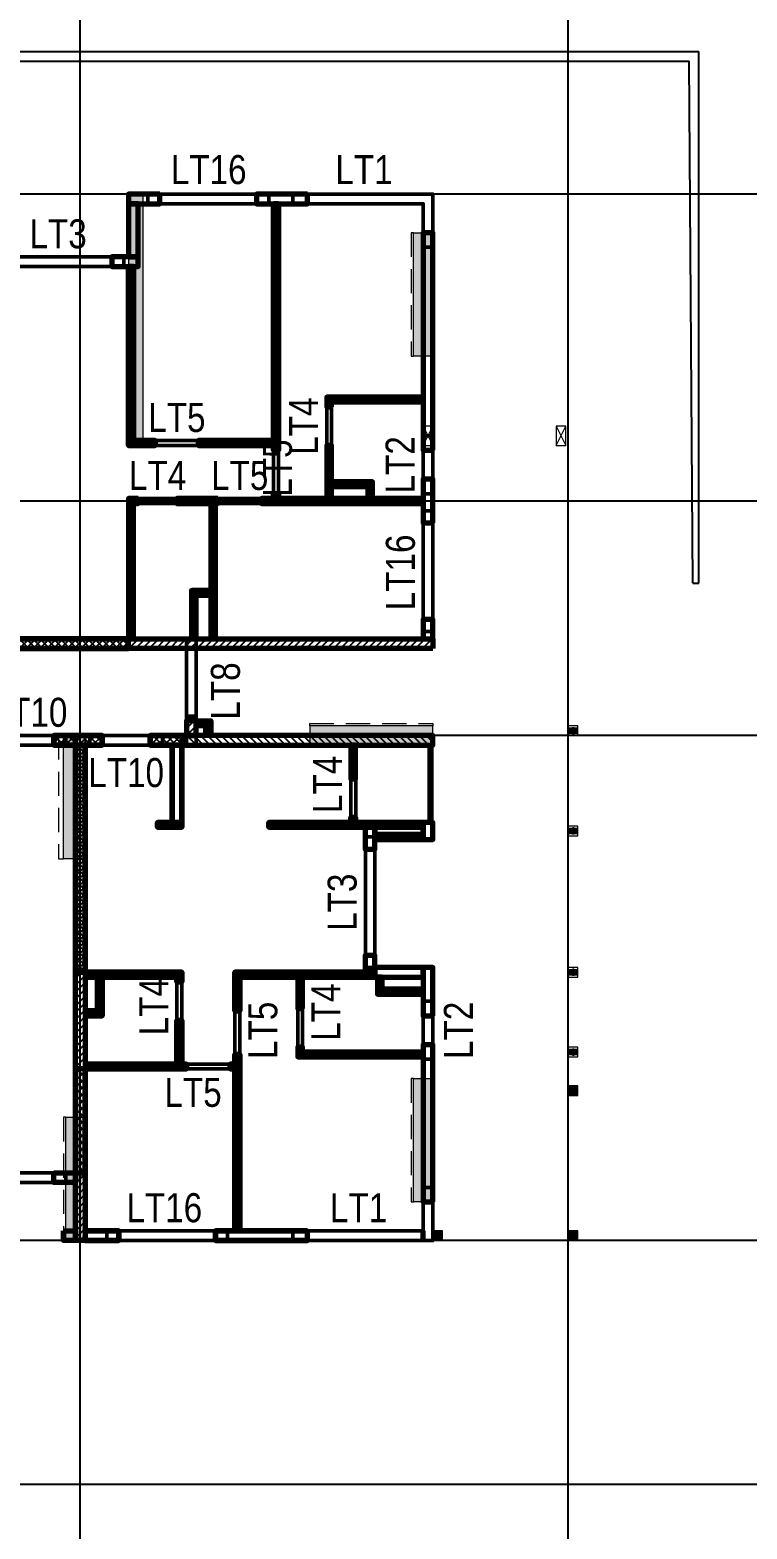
# Model space of a CAD drawing. Header units: millimetres. Extents: x -25197 to 555828, y -17247 to 174153.
# Drawn here: x 436845 to 451686, y 124632 to 155647 of the extents above; entities that cross this region are included whole.
import ezdxf
from ezdxf.enums import TextEntityAlignment as Align

# ---------------------------------------------------------------- set-up
doc = ezdxf.new("R2010")
doc.units = ezdxf.units.MM
doc.header["$LTSCALE"] = 250
for name, pattern in [('CHG_XX_Cot_Tang 1$0$CENTER', [20.2, 12.7, -2.5, 2.5, -2.5]), ('CHG_XX_Cot_Tang 1$0$CENTER2', [28.575, 19.05, -3.175, 3.175, -3.175]), ('CHG_XX_Cot_Tang 1$0$MB_Luoi truc$0$HTT Hidden 21', [3, 2, -1]), ('CHG_XX_Luoi truc$0$MB_Luoi truc$0$Center101', [13, 10, -1, 1, -1]), ('MB Can ho 2PN goc$0$HIDDEN', [0.375, 0.25, -0.125])]:
    doc.linetypes.add(name, pattern=pattern)
for name, color, linetype in [("CHG_XX_Cot_Tang 1$0$'S_Concrete_Center_1", 8, 'CHG_XX_Cot_Tang 1$0$CENTER2'), ("CHG_XX_Cot_Tang 1$0$'S_Steel_ Bold", 8, 'Continuous'), ('CHG_XX_Cot_Tang 1$0$Vach VH3', 3, 'Continuous'), ('CHG_XX_Luoi truc$0$Grid', 34, 'Continuous'), ('CHG_XX_Luoi truc$0$Grid Line', 8, 'CHG_XX_Luoi truc$0$MB_Luoi truc$0$Center101'), ('MB Can ho 2PN goc$0$Brick Wall', 4, 'Continuous'), ('mb can ho 2pn_TW A$0$Brick Wall', 4, 'Continuous'), ('MB Can ho 3PN_103m2$0$Brick Wall', 4, 'Continuous'), ('mb_unitmix twa 1-20$0$Wall Hatch', 134, 'Continuous'), ('TEXT', 21, 'Continuous')]:
    doc.layers.add(name, color=color, linetype=linetype)
for name, color, linetype, lineweight in [("CHG_XX_Cot_Tang 1$0$'S_Steel_Cont_2 Normal", 2, 'Continuous', 25), ("CHG_XX_Cot_Tang 1$0$'S_Steel_Cont_2 Normal_Plate", 150, 'Continuous', 15), ('CHG_XX_Cot_Tang 1$0$Cot thep', 51, 'Continuous', 15), ('CHG_XX_Cot_Tang 1$0$Net thay Tuong', 3, 'Continuous', 20), ('CHG_XX_Cot_Tang 1$0$NS-Pier', 150, 'Continuous', 9), ('CHG_XX_Cot_Tang 1$0$NS-Pier @ 1 VP1', 150, 'Continuous', 9), ('CHG_XX_Cot_Tang 1$0$NS-Pier @ 1 VP2', 150, 'Continuous', 9), ('CHG_XX_Cot_Tang 1$0$NS-Pier @ 1 VP3', 150, 'Continuous', 9), ('CHG_XX_Cot_Tang 1$0$NS-Pier @ 1 VPModel', 150, 'Continuous', 9), ('CHG_XX_Cot_Tang 1$0$NS-Pier @ 100', 150, 'Continuous', 9), ('CHG_XX_Cot_Tang 1$0$NS-Pier @ 150', 150, 'Continuous', 9), ('CHG_XX_Cot_Tang 1$0$NS-Pier @ 200', 150, 'Continuous', 9), ('CHG_XX_Cot_Tang 1$0$NS-Pier @ 350', 150, 'Continuous', 9), ('CHG_XX_Cot_Tang 1$0$S_Concrete_Cont_2 Normal', 2, 'Continuous', 13), ('CTHEP', 2, 'Continuous', 50), ('MB Can ho 2PN goc$0$Wall Line', 4, 'Continuous', 70), ('mb can ho 2pn_TW A$0$Wall Line', 4, 'Continuous', 70), ('MB Can ho 3PN_103m2$0$Wall Line', 4, 'Continuous', 70), ('mb_unitmix twa 1-20$0$Wall Line', 4, 'Continuous', 70), ('Net cat Tuong', 4, 'Continuous', 9)]:
    doc.layers.add(name, color=color, linetype=linetype, lineweight=lineweight)
doc.styles.add('CHG_XX_Luoi truc$0$MB_Luoi truc$0$Grid A-F$0$VNI-HelveCB', font='VHELVCB_0.TTF')
doc.styles.add('TTP-HelCon', font='VHELVCN_0.TTF')

# ---------------------------------------------------------------- blocks, each defined once
blk = doc.blocks.new('*U2169')
at = {"layer": 'CHG_XX_Luoi truc$0$Grid Line'}
blk.add_line((0, 0), (0, 608), dxfattribs=at)
at = {"layer": 'CHG_XX_Luoi truc$0$Grid', "lineweight": -2, "style": 'CHG_XX_Luoi truc$0$MB_Luoi truc$0$Grid A-F$0$VNI-HelveCB'}
for tag, p in [('GRIDSUB', (0, 617)), ('GRID', (0, -9))]:
    blk.add_attdef(tag, text='', height=5, dxfattribs=at).set_placement(p, align=Align.MIDDLE)
blk = doc.blocks.new('*U2171')
at = {"layer": 'CHG_XX_Luoi truc$0$Grid Line'}
blk.add_line((0, 0), (0, 438), dxfattribs=at)
at = {"layer": 'CHG_XX_Luoi truc$0$Grid', "lineweight": -2, "style": 'CHG_XX_Luoi truc$0$MB_Luoi truc$0$Grid A-F$0$VNI-HelveCB'}
for tag, p in [('GRIDSUB', (0, 447)), ('GRID', (0, -9))]:
    blk.add_attdef(tag, text='', height=5, dxfattribs=at).set_placement(p, align=Align.MIDDLE)
blk = doc.blocks.new('CHG_XX_Luoi truc')
at = {"layer": 'CHG_XX_Luoi truc$0$Grid', "xscale": 300, "yscale": 300, "zscale": 300}
for p in [(44550, -12747), (54650, -12747)]:
    blk.add_blockref('*U2169', p, dxfattribs=at)
at = {"layer": 'CHG_XX_Luoi truc$0$Grid', "xscale": 300.0000000000013, "yscale": 300.0000000000013, "zscale": 300.0000000000013, "rotation": 90}
for p in [(110703, 152250), (110703, 145900), (110703, 141050), (110703, 130600), (110703, 125550)]:
    blk.add_blockref('*U2171', p, dxfattribs=at)
blk = doc.blocks.new('*U2323')
at = {"layer": 'CHG_XX_Cot_Tang 1$0$NS-Pier @ 1 VP1'}
h = blk.add_hatch(color=256, dxfattribs=at)
h.dxf.hatch_style = 1
h.paths.add_polyline_path([(400, 0), (0, 0), (0, -2550), (400, -2550)])
at = {"layer": 'CHG_XX_Cot_Tang 1$0$NS-Pier @ 1 VP2'}
h = blk.add_hatch(color=256, dxfattribs=at)
h.dxf.hatch_style = 1
h.paths.add_polyline_path([(400, 0), (0, 0), (0, -2550), (400, -2550)])
at = {"layer": 'CHG_XX_Cot_Tang 1$0$NS-Pier @ 1 VP3'}
h = blk.add_hatch(color=256, dxfattribs=at)
h.dxf.hatch_style = 1
h.paths.add_polyline_path([(400, 0), (0, 0), (0, -2550), (400, -2550)])
at = {"layer": 'CHG_XX_Cot_Tang 1$0$NS-Pier @ 1 VPModel'}
h = blk.add_hatch(color=256, dxfattribs=at)
h.dxf.hatch_style = 1
h.paths.add_polyline_path([(400, 0), (0, 0), (0, -2550), (400, -2550)])
at = {"layer": 'CHG_XX_Cot_Tang 1$0$NS-Pier @ 100'}
h = blk.add_hatch(color=256, dxfattribs=at)
h.dxf.hatch_style = 1
h.paths.add_polyline_path([(400, 0), (0, 0), (0, -2550), (400, -2550)])
at = {"layer": 'CHG_XX_Cot_Tang 1$0$NS-Pier @ 150'}
h = blk.add_hatch(color=256, dxfattribs=at)
h.dxf.hatch_style = 1
h.paths.add_polyline_path([(400, 0), (0, 0), (0, -2550), (400, -2550)])
at = {"layer": 'CHG_XX_Cot_Tang 1$0$NS-Pier @ 200'}
h = blk.add_hatch(color=256, dxfattribs=at)
h.dxf.hatch_style = 1
h.paths.add_polyline_path([(400, 0), (0, 0), (0, -2550), (400, -2550)])
at = {"layer": 'CHG_XX_Cot_Tang 1$0$NS-Pier @ 350'}
h = blk.add_hatch(color=256, dxfattribs=at)
h.dxf.hatch_style = 1
h.paths.add_polyline_path([(400, 0), (0, 0), (0, -2550), (400, -2550)])
blk = doc.blocks.new('CHG_XX_Cot_Tang 1$0$Block A_C450x2250')
at = {"layer": 'CHG_XX_Cot_Tang 1$0$NS-Pier', "color": 9, "linetype": 'CHG_XX_Cot_Tang 1$0$MB_Luoi truc$0$HTT Hidden 21'}
blk.add_lwpolyline([(0, 0), (-50, 0), (-50, -2550), (0, -2550)], dxfattribs=at)
at = {"layer": 'CHG_XX_Cot_Tang 1$0$NS-Pier'}
blk.add_lwpolyline([(400, -2550), (0, -2550), (0, 0), (400, 0)], close=True, dxfattribs=at)
blk.add_blockref('*U2323', (0, 0), dxfattribs=at)
blk = doc.blocks.new('CHG_XX_Cot_Tang 1$0$Block A_C5200x300')
at = {"layer": 'CHG_XX_Cot_Tang 1$0$NS-Pier'}
h = blk.add_hatch(color=13, dxfattribs=at)
h.dxf.hatch_style = 1
h.paths.add_polyline_path([(300, 0), (0, 0), (0, -5200), (300, -5200)])
blk.add_lwpolyline([(300, 0), (0, 0), (0, -5200), (300, -5200)], close=True, dxfattribs=at)
blk = doc.blocks.new('*U2301')
at = {"layer": "CHG_XX_Cot_Tang 1$0$'S_Steel_ Bold", "linetype": 'CHG_XX_Cot_Tang 1$0$CENTER', "ltscale": 0.05}
for p, q in [((-13, 0), (13, 0)), ((0, 13), (0, -13))]:
    blk.add_line(p, q, dxfattribs=at)
at = {"layer": "CHG_XX_Cot_Tang 1$0$'S_Steel_ Bold", "color": 1}
blk.add_circle((0, 0), 7, dxfattribs=at)
blk = doc.blocks.new('CHG_XX_Cot_Tang 1$0$A$C42BB3C5E')
at = {"color": 8, "linetype": 'CHG_XX_Cot_Tang 1$0$MB_Luoi truc$0$HTT Hidden 21'}
blk.add_lwpolyline([(-75, -113), (125, -113), (125, 87), (-75, 87)], close=True, dxfattribs=at)
at = {"layer": "CHG_XX_Cot_Tang 1$0$'S_Concrete_Center_1"}
for p, q in [((25, 63), (25, -88)), ((125, -13), (-83, -13))]:
    blk.add_line(p, q, dxfattribs=at)
at = {"layer": "CHG_XX_Cot_Tang 1$0$'S_Steel_Cont_2 Normal"}
blk.add_lwpolyline([(-37, -15, 0.414214), (-43, -21), (-43, -50), (-50, -50), (-50, 25), (-43, 25), (-43, -4, 0.414214), (-37, -10), (87, -10, 0.414214), (93, -4), (93, 25), (100, 25), (100, -50), (93, -50), (93, -21, 0.414214), (87, -15)], format="xyb", close=True, dxfattribs=at)
at = {"layer": "CHG_XX_Cot_Tang 1$0$'S_Steel_Cont_2 Normal_Plate"}
blk.add_lwpolyline([(115, 45), (115, -70), (-65, -70), (-65, 45)], close=True, dxfattribs=at)
at = {"layer": "CHG_XX_Cot_Tang 1$0$'S_Steel_ Bold"}
for p in [(-10, 20), (60, 20)]:
    blk.add_blockref('*U2301', p, dxfattribs=at)
at = {"layer": "CHG_XX_Cot_Tang 1$0$'S_Steel_ Bold", "xscale": -1, "rotation": 180}
for p in [(-10, -45), (60, -45)]:
    blk.add_blockref('*U2301', p, dxfattribs=at)
blk = doc.blocks.new('CHG_XX_Cot_Tang 1$0$net pergola')
at = {"layer": 'CHG_XX_Cot_Tang 1$0$Net thay Tuong'}
for p in [(20307, 89660), (20307, 87588), (20307, 84663), (20307, 83013)]:
    blk.add_blockref('CHG_XX_Cot_Tang 1$0$A$C42BB3C5E', p, dxfattribs=at)
blk = doc.blocks.new('CHG_XX_Cot_Tang 1$0$cot thong gio')
at = {"layer": 'CHG_XX_Cot_Tang 1$0$S_Concrete_Cont_2 Normal', "color": 3, "ltscale": 0.8}
blk.add_lwpolyline([(-100, -70), (100, -70), (100, 130), (-100, 130)], close=True, dxfattribs=at)
blk.add_solid([(-100, 130), (-100, -70), (100, 130), (100, -70)], dxfattribs=at)
blk = doc.blocks.new('*U2325')
at = {"layer": 'CHG_XX_Cot_Tang 1$0$NS-Pier @ 1 VP1'}
h = blk.add_hatch(color=256, dxfattribs=at)
h.dxf.hatch_style = 1
h.paths.add_polyline_path([(0, 0), (-450, 0), (-450, -2550), (0, -2550)])
at = {"layer": 'CHG_XX_Cot_Tang 1$0$NS-Pier @ 1 VP2'}
h = blk.add_hatch(color=256, dxfattribs=at)
h.dxf.hatch_style = 1
h.paths.add_polyline_path([(0, 0), (-450, 0), (-450, -2550), (0, -2550)])
at = {"layer": 'CHG_XX_Cot_Tang 1$0$NS-Pier @ 1 VP3'}
h = blk.add_hatch(color=256, dxfattribs=at)
h.dxf.hatch_style = 1
h.paths.add_polyline_path([(0, 0), (-450, 0), (-450, -2550), (0, -2550)])
at = {"layer": 'CHG_XX_Cot_Tang 1$0$NS-Pier @ 1 VPModel'}
h = blk.add_hatch(color=256, dxfattribs=at)
h.dxf.hatch_style = 1
h.paths.add_polyline_path([(0, 0), (-450, 0), (-450, -2550), (0, -2550)])
at = {"layer": 'CHG_XX_Cot_Tang 1$0$NS-Pier @ 100'}
h = blk.add_hatch(color=256, dxfattribs=at)
h.dxf.hatch_style = 1
h.paths.add_polyline_path([(0, 0), (-450, 0), (-450, -2550), (0, -2550)])
at = {"layer": 'CHG_XX_Cot_Tang 1$0$NS-Pier @ 150'}
h = blk.add_hatch(color=256, dxfattribs=at)
h.dxf.hatch_style = 1
h.paths.add_polyline_path([(0, 0), (-450, 0), (-450, -2550), (0, -2550)])
at = {"layer": 'CHG_XX_Cot_Tang 1$0$NS-Pier @ 200'}
h = blk.add_hatch(color=256, dxfattribs=at)
h.dxf.hatch_style = 1
h.paths.add_polyline_path([(0, 0), (-450, 0), (-450, -2550), (0, -2550)])
at = {"layer": 'CHG_XX_Cot_Tang 1$0$NS-Pier @ 350'}
h = blk.add_hatch(color=256, dxfattribs=at)
h.dxf.hatch_style = 1
h.paths.add_polyline_path([(0, 0), (-450, 0), (-450, -2550), (0, -2550)])
blk = doc.blocks.new('CHG_XX_Cot_Tang 1$0$C550x2550')
at = {"layer": 'CHG_XX_Cot_Tang 1$0$NS-Pier', "color": 9, "linetype": 'CHG_XX_Cot_Tang 1$0$MB_Luoi truc$0$HTT Hidden 21'}
blk.add_lwpolyline([(-450, 0), (-550, 0), (-550, -2550), (-450, -2550)], dxfattribs=at)
at = {"layer": 'CHG_XX_Cot_Tang 1$0$NS-Pier'}
blk.add_lwpolyline([(0, -2550), (-450, -2550), (-450, 0), (0, 0)], close=True, dxfattribs=at)
blk.add_blockref('*U2325', (0, 0), dxfattribs=at)
blk = doc.blocks.new('CHG_XX_Cot_Tang 1')
at = {"layer": 'CHG_XX_Cot_Tang 1$0$NS-Pier'}
for p, q in [((51650, 147450), (51850, 147050)), ((51650, 147050), (51850, 147450)), ((54400, 147450), (54600, 147050)), ((54400, 147050), (54600, 147450))]:
    blk.add_line(p, q, dxfattribs=at)
for points in [[(51650, 147050), (51850, 147050), (51850, 147450), (51650, 147450)], [(54400, 147050), (54600, 147050), (54600, 147450), (54400, 147450)]]:
    blk.add_lwpolyline(points, close=True, dxfattribs=at)
at = {"layer": 'CHG_XX_Cot_Tang 1$0$Vach VH3'}
for p, q in [((0, 155200.1), (57350, 155200.1)), ((57350.7, 144200), (57350, 155200.1)), ((199.6, 155000.1), (57150, 155000.1)), ((57225.7, 144200), (57150, 155000.1)), ((57225.7, 144200), (57350.7, 144200))]:
    blk.add_line(p, q, dxfattribs=at)
at = {"layer": 'CHG_XX_Cot_Tang 1$0$Cot thep'}
blk.add_blockref('CHG_XX_Cot_Tang 1$0$net pergola', (34418.2, 51500), dxfattribs=at)
at = {"layer": 'CHG_XX_Cot_Tang 1$0$NS-Pier'}
for name, p in [('CHG_XX_Luoi truc', (0, 0)), ('CHG_XX_Cot_Tang 1$0$Block A_C5200x300', (45550, 152250)), ('CHG_XX_Cot_Tang 1$0$Block A_C450x2250', (51450, 151450)), ('CHG_XX_Cot_Tang 1$0$C550x2550', (44650, 141050)), ('CHG_XX_Cot_Tang 1$0$Block A_C450x2250', (51450, 133950)), ('CHG_XX_Cot_Tang 1$0$Block A_C450x2250', (44250.2, 133150))]:
    blk.add_blockref(name, p, dxfattribs=at)
at = {"layer": 'CHG_XX_Cot_Tang 1$0$NS-Pier', "xscale": -1, "rotation": 90}
blk.add_blockref('CHG_XX_Cot_Tang 1$0$Block A_C450x2250', (49299.8, 141250), dxfattribs=at)
at = {"layer": 'CHG_XX_Cot_Tang 1$0$S_Concrete_Cont_2 Normal'}
for p in [(54749.9, 133669.6), (51950, 130669.6), (54749.9, 130669.6)]:
    blk.add_blockref('CHG_XX_Cot_Tang 1$0$cot thong gio', p, dxfattribs=at)
blk = doc.blocks.new('*U1584')
at = {"layer": 'MB Can ho 3PN_103m2$0$Wall Line'}
blk.add_lwpolyline([(-550, 0), (0, 0), (0, 200), (-550, 200)], close=True, dxfattribs=at)
blk = doc.blocks.new('*U1891')
at = {"layer": 'MB Can ho 3PN_103m2$0$Wall Line'}
blk.add_lwpolyline([(-650, 0), (0, 0), (0, 200), (-650, 200)], close=True, dxfattribs=at)
blk = doc.blocks.new('*U1585')
at = {"layer": 'MB Can ho 3PN_103m2$0$Wall Line'}
blk.add_lwpolyline([(-1050, 0), (0, 0), (0, 200), (-1050, 200)], close=True, dxfattribs=at)
blk = doc.blocks.new('*U1883')
at = {"layer": 'MB Can ho 3PN_103m2$0$Wall Line'}
blk.add_lwpolyline([(-200, 0), (0, 0), (0, 100), (-200, 100)], close=True, dxfattribs=at)
blk = doc.blocks.new('*U1885')
at = {"layer": 'MB Can ho 3PN_103m2$0$Wall Line'}
blk.add_lwpolyline([(-850, 0), (0, 0), (0, 100), (-850, 100)], close=True, dxfattribs=at)
blk = doc.blocks.new('*U1886')
at = {"layer": 'MB Can ho 3PN_103m2$0$Wall Line'}
blk.add_lwpolyline([(-3350, 0), (0, 0), (0, 100), (-3350, 100)], close=True, dxfattribs=at)
blk = doc.blocks.new('*U1887')
at = {"layer": 'MB Can ho 3PN_103m2$0$Wall Line'}
blk.add_lwpolyline([(-1550, 0), (0, 0), (0, 100), (-1550, 100)], close=True, dxfattribs=at)
blk = doc.blocks.new('*U1882')
at = {"layer": 'MB Can ho 3PN_103m2$0$Wall Line'}
blk.add_lwpolyline([(-550, 0), (0, 0), (0, 100), (-550, 100)], close=True, dxfattribs=at)
blk = doc.blocks.new('*U1936')
at = {"layer": 'MB Can ho 3PN_103m2$0$Wall Line'}
blk.add_lwpolyline([(-750, 0), (0, 0), (0, 100), (-750, 100)], close=True, dxfattribs=at)
blk = doc.blocks.new('*U1879')
at = {"layer": 'MB Can ho 3PN_103m2$0$Wall Line'}
blk.add_lwpolyline([(-1900, 0), (0, 0), (0, 100), (-1900, 100)], close=True, dxfattribs=at)
blk = doc.blocks.new('*U1889')
at = {"layer": 'MB Can ho 3PN_103m2$0$Wall Line'}
blk.add_lwpolyline([(-400, 0), (0, 0), (0, 100), (-400, 100)], close=True, dxfattribs=at)
blk = doc.blocks.new('*U1874')
at = {"layer": 'MB Can ho 3PN_103m2$0$Wall Line'}
blk.add_lwpolyline([(0, 3600), (0, 0), (100, 0), (100, 3600)], close=True, dxfattribs=at)
blk = doc.blocks.new('*U1582')
at = {"layer": 'MB Can ho 3PN_103m2$0$Wall Line'}
blk.add_lwpolyline([(0, 1100), (0, 0), (200, 0), (200, 1100)], close=True, dxfattribs=at)
blk = doc.blocks.new('*U1875')
at = {"layer": 'MB Can ho 3PN_103m2$0$Wall Line'}
blk.add_lwpolyline([(0, 5100), (0, 0), (100, 0), (100, 5100)], close=True, dxfattribs=at)
blk = doc.blocks.new('*U1876')
at = {"layer": 'MB Can ho 3PN_103m2$0$Wall Line'}
blk.add_lwpolyline([(0, 100), (0, 0), (100, 0), (100, 100)], close=True, dxfattribs=at)
blk = doc.blocks.new('*U1877')
at = {"layer": 'MB Can ho 3PN_103m2$0$Wall Line'}
blk.add_lwpolyline([(0, 1100), (0, 0), (100, 0), (100, 1100)], close=True, dxfattribs=at)
blk = doc.blocks.new('*U1878')
at = {"layer": 'MB Can ho 3PN_103m2$0$Wall Line'}
blk.add_lwpolyline([(0, 200), (0, 0), (100, 0), (100, 200)], close=True, dxfattribs=at)
blk = doc.blocks.new('*U1890')
at = {"layer": 'MB Can ho 3PN_103m2$0$Wall Line'}
blk.add_lwpolyline([(0, 350), (0, 0), (100, 0), (100, 350)], close=True, dxfattribs=at)
blk = doc.blocks.new('*U1588')
at = {"layer": 'MB Can ho 3PN_103m2$0$Wall Line'}
blk.add_lwpolyline([(0, 4500), (0, 0), (200, 0), (200, 4500)], close=True, dxfattribs=at)
blk = doc.blocks.new('*U1589')
at = {"layer": 'MB Can ho 3PN_103m2$0$Wall Line'}
blk.add_lwpolyline([(0, 900), (0, 0), (200, 0), (200, 900)], close=True, dxfattribs=at)
blk = doc.blocks.new('*U1590')
at = {"layer": 'MB Can ho 3PN_103m2$0$Wall Line'}
blk.add_lwpolyline([(0, 400), (0, 0), (200, 0), (200, 400)], close=True, dxfattribs=at)
blk = doc.blocks.new('*U1884')
at = {"layer": 'MB Can ho 3PN_103m2$0$Wall Line'}
blk.add_lwpolyline([(0, 2800), (0, 0), (100, 0), (100, 2800)], close=True, dxfattribs=at)
blk = doc.blocks.new('*U1888')
at = {"layer": 'MB Can ho 3PN_103m2$0$Wall Line'}
blk.add_lwpolyline([(0, 900), (0, 0), (100, 0), (100, 900)], close=True, dxfattribs=at)
blk = doc.blocks.new('*U1935')
at = {"layer": 'MB Can ho 3PN_103m2$0$Wall Line'}
blk.add_lwpolyline([(-1350, 0), (0, 0), (0, 100), (-1350, 100)], close=True, dxfattribs=at)
blk = doc.blocks.new('*U1893')
at = {"color": 9}
blk.add_lwpolyline([(0, 50), (1600, 50), (1600, -50), (0, -50)], close=True, dxfattribs=at)
blk.add_lwpolyline([(0, 50), (1600, 50), (1600, -30), (0, -30)], close=True)
at = {"color": 151}
blk.add_lwpolyline([(1600, 10), (0, 10), (0, 50), (1600, 50)], close=True, dxfattribs=at)
at = {"color": 2}
for points in [[(0, 10), (40, 10), (40, -30), (0, -30)], [(1560, 10), (1600, 10), (1600, -30), (1560, -30)]]:
    blk.add_lwpolyline(points, close=True, dxfattribs=at)
at = {"color": 250, "linetype": 'MB Can ho 2PN goc$0$HIDDEN'}
for points in [[(0, 10), (40, -30)], [(0, -30), (40, 10)], [(1560, 10), (1600, -30)], [(1560, -30), (1600, 10)]]:
    blk.add_lwpolyline(points, dxfattribs=at)
blk = doc.blocks.new('*U1622')
at = {"layer": 'MB Can ho 2PN goc$0$Wall Line'}
blk.add_lwpolyline([(-2000, 0), (0, 0), (0, 100), (-2000, 100)], close=True, dxfattribs=at)
blk = doc.blocks.new('*U1632')
at = {"layer": 'MB Can ho 2PN goc$0$Wall Line'}
blk.add_lwpolyline([(-350, 0), (0, 0), (0, 100), (-350, 100)], close=True, dxfattribs=at)
blk = doc.blocks.new('*U1628')
at = {"layer": 'MB Can ho 2PN goc$0$Wall Line'}
blk.add_lwpolyline([(-2100, 0), (0, 0), (0, 100), (-2100, 100)], close=True, dxfattribs=at)
blk = doc.blocks.new('*U1949')
at = {"layer": 'MB Can ho 2PN goc$0$Wall Line'}
blk.add_lwpolyline([(-2900, 0), (0, 0), (0, 100), (-2900, 100)], close=True, dxfattribs=at)
blk = doc.blocks.new('*U1631')
at = {"layer": 'MB Can ho 2PN goc$0$Wall Line'}
blk.add_lwpolyline([(-2600, 0), (0, 0), (0, 100), (-2600, 100)], close=True, dxfattribs=at)
blk = doc.blocks.new('*U1950')
at = {"layer": 'MB Can ho 2PN goc$0$Wall Line'}
blk.add_lwpolyline([(-950, 0), (0, 0), (0, 100), (-950, 100)], close=True, dxfattribs=at)
blk = doc.blocks.new('*U1620')
at = {"layer": 'MB Can ho 2PN goc$0$Wall Line'}
blk.add_lwpolyline([(-1700, 0), (0, 0), (0, 100), (-1700, 100)], close=True, dxfattribs=at)
blk = doc.blocks.new('*U1629')
at = {"layer": 'MB Can ho 2PN goc$0$Wall Line'}
blk.add_lwpolyline([(-100, 0), (0, 0), (0, 100), (-100, 100)], close=True, dxfattribs=at)
blk = doc.blocks.new('*U1621')
at = {"layer": 'MB Can ho 2PN goc$0$Wall Line'}
blk.add_lwpolyline([(-500, 0), (0, 0), (0, 100), (-500, 100)], close=True, dxfattribs=at)
blk = doc.blocks.new('*U1617')
at = {"layer": 'MB Can ho 2PN goc$0$Wall Line'}
blk.add_lwpolyline([(0, 700), (0, 0), (100, 0), (100, 700)], close=True, dxfattribs=at)
blk = doc.blocks.new('*U1615')
at = {"layer": 'MB Can ho 2PN goc$0$Wall Line'}
blk.add_lwpolyline([(0, 100), (0, 0), (100, 0), (100, 100)], close=True, dxfattribs=at)
blk = doc.blocks.new('*U1616')
at = {"layer": 'MB Can ho 2PN goc$0$Wall Line'}
blk.add_lwpolyline([(0, 900), (0, 0), (100, 0), (100, 900)], close=True, dxfattribs=at)
blk = doc.blocks.new('*U1618')
at = {"layer": 'MB Can ho 2PN goc$0$Wall Line'}
blk.add_lwpolyline([(0, 3650), (0, 0), (100, 0), (100, 3650)], close=True, dxfattribs=at)
blk = doc.blocks.new('*U1630')
at = {"layer": 'MB Can ho 2PN goc$0$Wall Line'}
blk.add_lwpolyline([(0, 650), (0, 0), (100, 0), (100, 650)], close=True, dxfattribs=at)
blk = doc.blocks.new('*U1619')
at = {"layer": 'MB Can ho 2PN goc$0$Wall Line'}
blk.add_lwpolyline([(0, 250), (0, 0), (100, 0), (100, 250)], close=True, dxfattribs=at)
blk = doc.blocks.new('*U1947')
at = {"layer": 'MB Can ho 2PN goc$0$Wall Line'}
blk.add_lwpolyline([(0, 1600), (0, 0), (200, 0), (200, 1600)], close=True, dxfattribs=at)
blk = doc.blocks.new('*U1633')
at = {"layer": 'MB Can ho 2PN goc$0$Wall Line'}
blk.add_lwpolyline([(-1500, 0), (0, 0), (0, 100), (-1500, 100)], close=True, dxfattribs=at)
blk = doc.blocks.new('*U1634')
at = {"layer": 'MB Can ho 2PN goc$0$Wall Line'}
blk.add_lwpolyline([(-1000, 0), (0, 0), (0, 100), (-1000, 100)], close=True, dxfattribs=at)
blk = doc.blocks.new('*U1635')
at = {"layer": 'MB Can ho 2PN goc$0$Wall Line'}
blk.add_lwpolyline([(-1000, 0), (0, 0), (0, 200), (-1000, 200)], close=True, dxfattribs=at)
blk = doc.blocks.new('*U1636')
at = {"layer": 'MB Can ho 2PN goc$0$Wall Line'}
blk.add_lwpolyline([(-1900, 0), (0, 0), (0, 200), (-1900, 200)], close=True, dxfattribs=at)
blk = doc.blocks.new('*U1623')
at = {"layer": 'MB Can ho 2PN goc$0$Wall Line'}
blk.add_lwpolyline([(-700, 0), (0, 0), (0, 200), (-700, 200)], close=True, dxfattribs=at)
blk = doc.blocks.new('*U1624')
at = {"layer": 'MB Can ho 2PN goc$0$Wall Line'}
blk.add_lwpolyline([(0, 3250), (0, 0), (200, 0), (200, 3250)], close=True, dxfattribs=at)
blk = doc.blocks.new('*U1625')
at = {"layer": 'MB Can ho 2PN goc$0$Wall Line'}
blk.add_lwpolyline([(0, 1000), (0, 0), (200, 0), (200, 1000)], close=True, dxfattribs=at)
blk = doc.blocks.new('*U1626')
at = {"layer": 'MB Can ho 2PN goc$0$Wall Line'}
blk.add_lwpolyline([(0, 350), (0, 0), (200, 0), (200, 350)], close=True, dxfattribs=at)
blk = doc.blocks.new('*U1627')
at = {"layer": 'MB Can ho 2PN goc$0$Wall Line'}
blk.add_lwpolyline([(0, 450), (0, 0), (200, 0), (200, 450)], close=True, dxfattribs=at)
blk = doc.blocks.new('*U1945')
at = {"layer": 'MB Can ho 2PN goc$0$Wall Line'}
blk.add_lwpolyline([(-1300, 0), (0, 0), (0, 100), (-1300, 100)], close=True, dxfattribs=at)
blk = doc.blocks.new('*U1565')
at = {"layer": 'mb can ho 2pn_TW A$0$Wall Line'}
blk.add_lwpolyline([(0, -450), (0, 0), (-200, 0), (-200, -450)], close=True, dxfattribs=at)
blk = doc.blocks.new('*U1559')
at = {"layer": 'mb can ho 2pn_TW A$0$Wall Line'}
blk.add_lwpolyline([(0, -250), (0, 0), (-200, 0), (-200, -250)], close=True, dxfattribs=at)

msp = doc.modelspace()

# ---------------------------------------------------------------- hatches: boundary and pattern name
at = {"layer": 'mb_unitmix twa 1-20$0$Wall Hatch'}
h = msp.add_hatch(dxfattribs=at)
h.set_pattern_fill('LINE10', color=256, scale=100, angle=45, style=0, pattern_type=2)
h.set_pattern_definition([(45, (-1199782.71, 20782.05), (-70.710678, 70.710678), [])])
h.paths.add_polyline_path([(445186.05636, 142850.00001), (435436.05636, 142850.00001), (435436.05636, 143050.00001), (445186.05636, 143050.00001)])
h = msp.add_hatch(dxfattribs=at)
h.set_pattern_fill('LINE10', color=256, scale=100, angle=-45, style=0, pattern_type=2)
h.set_pattern_definition([(315, (433186.06, 148750), (70.7107, 70.7107), [])])
h.paths.add_polyline_path([(438886.05636, 143050.00001), (435436.05636, 143050.00001), (435436.05636, 142850.00001), (438886.05636, 142850.00001)])
h = msp.add_hatch(dxfattribs=at)
h.set_pattern_fill('LINE10', color=256, scale=100, angle=225, style=0, pattern_type=2)
h.set_pattern_definition([(225, (440136.06, 141100), (70.71, -70.71), [])])
h.paths.add_polyline_path([(440286.05609, 141050.00001), (440286.05609, 141350.00001), (440086.05609, 141350.00001), (440086.05609, 141050.00001)])
h = msp.add_hatch(dxfattribs=at)
h.set_pattern_fill('LINE10', color=256, scale=100, angle=45, style=0, pattern_type=2)
h.set_pattern_definition([(45, (-1194132.71, 16982.05), (-70.710678, 70.710678), [])])
h.paths.add_polyline_path([(440486.05607, 141250), (440286.05607, 141250), (440286.05607, 141350), (440486.05607, 141350)])
h = msp.add_hatch(dxfattribs=at)
h.set_pattern_fill('LINE10', color=256, scale=100, angle=45, style=0, pattern_type=2)
h.set_pattern_definition([(45, (-1194032.71, 16982.05), (-70.710678, 70.710678), [])])
h.paths.add_polyline_path([(440486.05607, 141050.00001), (440486.05607, 141350.00001), (440586.05607, 141350.00001), (440586.05607, 141050.00001)])
h = msp.add_hatch(dxfattribs=at)
h.set_pattern_fill('LINE10', color=256, scale=100, angle=-45, style=0, pattern_type=2)
h.set_pattern_definition([(315, (432636.06, 146750), (70.7107, 70.7107), [])])
h.paths.add_polyline_path([(438336.05606, 141050.00002), (437336.05606, 141050.00002), (437336.05606, 140850.00002), (438336.05606, 140850.00002)])
h = msp.add_hatch(dxfattribs=at)
h.set_pattern_fill('LINE10', color=256, scale=100, angle=45, style=0, pattern_type=2)
h.set_pattern_definition([(45, (-1199782.71, 12032.05), (-70.710678, 70.710678), [])])
h.paths.add_polyline_path([(438336.05606, 140850), (437336.05606, 140850), (437336.05606, 141050), (438336.05606, 141050)])
h = msp.add_hatch(dxfattribs=at)
h.set_pattern_fill('LINE10', color=256, scale=100, angle=45, style=0, pattern_type=2)
h.set_pattern_definition([(45, (-1204182.71, 16882.05), (-70.710678, 70.710678), [])])
h.paths.add_polyline_path([(437786.05636, 130600.00001), (437786.05636, 140850.00001), (437986.05636, 140850.00001), (437986.05636, 130600.00001)])
h = msp.add_hatch(dxfattribs=at)
h.set_pattern_fill('LINE10', color=256, scale=100, angle=135, style=0, pattern_type=2)
h.set_pattern_definition([(135, (437836.06, 136300), (-70.7107, -70.7107), [])])
h.paths.add_polyline_path([(437986.05636, 136150.00001), (437986.05636, 140850.00001), (437786.05636, 140850.00001), (437786.05636, 136150.00001)])
h = msp.add_hatch(dxfattribs=at)
h.set_pattern_fill('LINE10', color=256, scale=100, angle=45, style=0, pattern_type=2)
h.set_pattern_definition([(45, (-1199782.71, 11682.05), (-70.710678, 70.710678), [])])
h.paths.add_polyline_path([(439986.05636, 140850.00001), (439336.05636, 140850.00001), (439336.05636, 141050.00001), (439986.05636, 141050.00001)])
h = msp.add_hatch(dxfattribs=at)
h.set_pattern_fill('LINE10', color=256, scale=100, angle=-45, style=0, pattern_type=2)
h.set_pattern_definition([(315, (439486.06, 146750), (70.7107, 70.7107), [])])
h.paths.add_polyline_path([(445186.05636, 141050.00001), (439336.05636, 141050.00001), (439336.05636, 140850.00001), (445186.05636, 140850.00001)])
h = msp.add_hatch(dxfattribs=at)
h.set_pattern_fill('LINE10', color=256, scale=100, angle=135, style=0, pattern_type=2)
h.set_pattern_definition([(135, (437836.06, 132150), (-70.7107, -70.7107), [])])
h.paths.add_polyline_path([(437986.05636, 132000.00001), (437986.05636, 134150.00001), (437786.05636, 134150.00001), (437786.05636, 132000.00001)])

# ---------------------------------------------------------------- linework, layer by layer
at = {"layer": 'CTHEP'}
for points in [[(439286.18185, 152250), (441786.18185, 152250), (441786.18185, 152050), (439286.18185, 152050)], [(442286.18185, 152250), (445186.18186, 152250), (445186.18186, 151150), (444986.18186, 151150), (444986.18185, 152050), (442286.18185, 152049.99998)], [(436086.18185, 150950), (438786.18185, 150950), (438786.18185, 150750), (436086.18185, 150750)], [(442986.18185, 146750), (443086.18185, 146750), (443086.18185, 148050), (442986.18185, 148050)], [(439186.18187, 147150), (440586.18185, 147150), (440586.18185, 147050), (439186.18187, 147050)], [(441886.18185, 147250), (441986.18185, 147250), (441986.18185, 145850), (441886.18185, 145850)], [(444986.18185, 146050), (444986.18185, 147250.00002), (445186.18185, 147250.00002), (445186.18185, 146050)], [(438886.18185, 145950), (440186.18183, 145950), (440186.18183, 145850), (438886.18185, 145850)], [(440486.18187, 145950), (441886.18185, 145950), (441886.18185, 145850), (440486.18187, 145850)], [(440736.18185, 145950), (441636.18185, 145950), (441636.18185, 145850), (440736.18185, 145850)], [(445186.18215, 143200), (444986.18183, 143200), (444986.18183, 145700), (445186.18215, 145700)], [(440086.05606, 143050), (440286.05606, 143050), (440286.05606, 141450), (440086.05606, 141450)], [(440286.18188, 140850.00001), (440086.18185, 140850.00001), (440086.18185, 143050), (440286.18188, 143050)], [(436086.18185, 141050), (437586.18185, 141050), (437586.18185, 140850), (436086.18185, 140850)], [(438086.18185, 141050.00001), (439586.18185, 141050.00001), (439586.18185, 140850.00001), (438086.18185, 140850.00001)], [(443586.18185, 139150.00001), (443486.18185, 139150.00001), (443486.18185, 140450.00001), (443586.18185, 140450.00001)], [(443786.18185, 138950.00001), (443986.18185, 138950.00001), (443986.18185, 136250.00001), (443786.18185, 136250.00001)], [(439986.18185, 136150.00001), (439886.18185, 136150.00001), (439886.18185, 134850.00001), (439986.18185, 134850.00001)], [(441086.18185, 135650.00001), (441186.18185, 135650.00001), (441186.18185, 134250.00001), (441086.18185, 134250.00001)], [(442386.18185, 135700.00003), (442486.18185, 135700.00003), (442486.18185, 134400.00003), (442386.18185, 134400.00003)], [(444986.18185, 134350.00001), (444986.18185, 135550.00003), (445186.18185, 135550.00003), (445186.18185, 134350.00001)], [(439786.18187, 134250.00001), (441186.18185, 134250.00001), (441186.18185, 134150.00001), (439786.18187, 134150.00001)], [(434886.18185, 132000), (437586.18185, 132000), (437586.18185, 131800), (434886.18185, 131800)], [(442286.18185, 130800), (444986.18185, 130799.99999), (444986.18185, 131699.99999), (445186.18185, 131700), (445186.18185, 130600), (442286.18185, 130600)], [(440936.18185, 130600), (438436.18185, 130600), (438436.18185, 130800.00001), (440936.18185, 130800.00001)]]:
    msp.add_lwpolyline(points, close=True, dxfattribs=at)
at = {"layer": 'MB Can ho 2PN goc$0$Brick Wall', "color": 6}
for p, q in [((443786.05606, 136500.00001), (443786.05606, 136150.00001)), ((443986.05606, 136500.00001), (443786.05606, 136500.00001)), ((443986.05606, 136500.00001), (443986.05606, 136250.00001)), ((441186.05606, 136050.00001), (442386.05606, 136050.00001)), ((442486.05606, 136050.00001), (444086.05606, 136050.00001)), ((444086.05606, 135699.99983), (444986.05606, 135699.99985)), ((444186.05606, 135799.99984), (444986.05606, 135799.99985)), ((442386.05606, 134600.00003), (442406.11383, 134600.00003))]:
    msp.add_line(p, q, dxfattribs=at)
at = {"layer": 'MB Can ho 2PN goc$0$Wall Line'}
for p, q in [((438236.05606, 136050.00002), (438236.05605, 135350.00001)), ((438336.05606, 136050.00002), (438336.05605, 135250.00001)), ((438236.05605, 135350.00001), (437986.05606, 135350.00001)), ((438336.05605, 135250.00001), (437986.05606, 135250.00001)), ((442586.05606, 130600), (442586.05606, 130800.00001)), ((444986.05606, 130600), (444986.05606, 130800.00001))]:
    msp.add_line(p, q, dxfattribs=at)
for points in [[(437986.05606, 135250.00001), (437986.05606, 134250.00001), (439886.05606, 134250.00001), (439886.05606, 135150.00001), (439986.05606, 135150.00001), (439986.05606, 134250.00001), (440086.05606, 134250.00001), (440086.05606, 134150.00001), (437986.05606, 134150.00001), (437986.05606, 133550.00001), (437986.05606, 133550.00001), (437986.05606, 130800.00001), (438686.05606, 130800.00001), (438686.05606, 130600), (437786.05606, 130600), (437786.05606, 141050.00001), (438336.05606, 141050.00001), (438336.05606, 140850.00001), (437986.05606, 140850.00001), (437986.05606, 136150.00001), (439986.05606, 136150.00001), (439986.05606, 135950.00001), (439886.05606, 135950.00001), (439886.05606, 136050.00001), (438336.05606, 136050.00001)], [(438236.05606, 136050.00001), (437986.05606, 136050.00001), (437986.05606, 135349.99994)], [(442586.05606, 130600), (440686.05606, 130600), (440686.05606, 130800), (441086.05606, 130800), (441086.05606, 134150.00001), (440986.05606, 134150.00001), (440986.05606, 134250.00001), (441086.05606, 134250.00001), (441086.05606, 134450.00001), (441186.05606, 134450.00001), (441186.05606, 130800.00001), (442586.05606, 130800.00001)]]:
    msp.add_lwpolyline(points, dxfattribs=at)
for points in [[(439336.05606, 141050.00001), (439336.05606, 140850.00001), (439786.05606, 140850.00001), (439786.05606, 139250.00001), (439486.05606, 139250.00001), (439486.05606, 139150.00001), (439986.05606, 139150.00001), (439986.05606, 140850.00001), (443486.05606, 140850.00001), (443486.05606, 140150.00001), (443586.05606, 140150.00001), (443586.05606, 140850.00001), (445186.05606, 140850.00001), (445186.05606, 141050.00001)], [(441786.05606, 139250.00001), (441786.05606, 139150.00001), (443786.05606, 139150.00001), (443786.05606, 138700.00001), (443986.05606, 138700.00001), (443986.05606, 138900.00001), (445186.05606, 138900.00001), (445186.05606, 139250.00001), (443586.05606, 139250.00001), (443586.05606, 139350.00001), (443486.05606, 139350.00001), (443486.05606, 139250.00001)], [(443986.05606, 139150.00001), (443986.05606, 139000.00001), (444986.05606, 139000.00001), (444986.05606, 139150.00001)]]:
    msp.add_lwpolyline(points, close=True, dxfattribs=at)
at = {"layer": 'mb can ho 2pn_TW A$0$Brick Wall'}
for p, q in [((437336.05606, 141050), (437336.05606, 140950)), ((437336.05606, 141050), (437986.05606, 141050)), ((437336.05606, 140850), (437336.05606, 140950)), ((437336.05606, 140850), (437786.05606, 140850)), ((437786.05606, 140850), (437786.05606, 130600)), ((437986.05606, 141050), (437986.05606, 130600)), ((437786.05606, 130600), (437886.05606, 130600)), ((437986.05606, 130600), (437886.05606, 130600))]:
    msp.add_line(p, q, dxfattribs=at)
at = {"layer": 'mb_unitmix twa 1-20$0$Wall Line'}
for points in [[(445186.05636, 142850.00001), (435436.05636, 142850.00001), (435436.05636, 143050.00001), (445186.05636, 143050.00001)], [(438886.05636, 143050.00001), (435436.05636, 143050.00001), (435436.05636, 142850.00001), (438886.05636, 142850.00001)], [(440286.05609, 141050.00001), (440286.05609, 141350.00001), (440086.05609, 141350.00001), (440086.05609, 141050.00001)], [(440486.05607, 141250), (440286.05607, 141250), (440286.05607, 141350), (440486.05607, 141350)], [(440486.05607, 141050.00001), (440486.05607, 141350.00001), (440586.05607, 141350.00001), (440586.05607, 141050.00001)], [(438336.05606, 141050.00002), (437336.05606, 141050.00002), (437336.05606, 140850.00002), (438336.05606, 140850.00002)], [(438336.05606, 140850), (437336.05606, 140850), (437336.05606, 141050), (438336.05606, 141050)], [(437786.05636, 130600.00001), (437786.05636, 140850.00001), (437986.05636, 140850.00001), (437986.05636, 130600.00001)], [(437986.05636, 136150.00001), (437986.05636, 140850.00001), (437786.05636, 140850.00001), (437786.05636, 136150.00001)], [(439986.05636, 140850.00001), (439336.05636, 140850.00001), (439336.05636, 141050.00001), (439986.05636, 141050.00001)], [(445186.05636, 141050.00001), (439336.05636, 141050.00001), (439336.05636, 140850.00001), (445186.05636, 140850.00001)], [(437986.05636, 132000.00001), (437986.05636, 134150.00001), (437786.05636, 134150.00001), (437786.05636, 132000.00001)]]:
    msp.add_lwpolyline(points, close=True, dxfattribs=at)

# ---------------------------------------------------------------- block references
at = {"layer": 'MB Can ho 2PN goc$0$Brick Wall', "xscale": -1}
for name, p, rotation in [('*U1947', (439786.05606, 140850.00001), 180), ('*U1893', (445136.05606, 139250.00001), 270), ('*U1615', (443486.05606, 139350.00001), 180), ('*U1617', (441086.05606, 136050.00001), 180), ('*U1618', (441086.05606, 134450.00001), 180)]:
    msp.add_blockref(name, p, dxfattribs=dict(at, rotation=rotation))
at = {"layer": 'MB Can ho 2PN goc$0$Brick Wall', "rotation": 180}
for name, p in [('*U1947', (439986.05606, 140850.00001)), ('*U1617', (443586.05606, 140850.00001)), ('*U1615', (443586.05606, 139350.00001)), ('*U1621', (439486.05606, 139250.00001)), ('*U1620', (441786.05606, 139250.00001)), ('*U1633', (443486.05606, 139250.00001)), ('*U1627', (443986.05606, 139150.00001)), ('*U1634', (443986.05606, 139000.00001)), ('*U1626', (445186.05606, 139250.00001)), ('*U1626', (443986.05606, 136500.00001)), ('*U1635', (443986.05606, 136250.00001)), ('*U1625', (445186.05606, 136250.00001)), ('*U1622', (437986.05606, 136150.00001)), ('*U1617', (438336.05606, 136050.00001)), ('*U1615', (439986.05606, 136050.00001)), ('*U1949', (441086.05606, 136150.00001)), ('*U1617', (441186.05606, 136050.00001)), ('*U1630', (442486.05606, 136050.00001)), ('*U1619', (444136.05606, 136050.00001)), ('*U1950', (444036.05606, 135800.00001)), ('*U1632', (437986.05606, 135350.00001)), ('*U1616', (439986.05606, 135150.00001)), ('*U1624', (445186.05606, 134650.00001)), ('*U1618', (441186.05606, 134450.00001)), ('*U1615', (442486.05606, 134600.00001)), ('*U1631', (442386.05606, 134500.00001)), ('*U1628', (437986.05606, 134250.00001)), ('*U1629', (440986.05606, 134250.00001)), ('*U1623', (437986.05606, 130800.00001)), ('*U1636', (440686.05606, 130800.00001))]:
    msp.add_blockref(name, p, dxfattribs=at)
at = {"layer": 'MB Can ho 2PN goc$0$Brick Wall', "xscale": -1}
for name, p in [('*U1621', (439486.05606, 139150.00001)), ('*U1620', (441786.05606, 139150.00001)), ('*U1945', (441086.05606, 136050.00001)), ('*U1629', (439986.05606, 134150.00001)), ('*U1629', (440986.05606, 134150.00001))]:
    msp.add_blockref(name, p, dxfattribs=at)
at = {"layer": 'mb can ho 2pn_TW A$0$Brick Wall', "xscale": -1, "rotation": 270.0000000000001}
for name, p in [('*U1565', (437786.05606, 132000)), ('*U1559', (437786.05606, 130800))]:
    msp.add_blockref(name, p, dxfattribs=at)
at = {"layer": 'MB Can ho 3PN_103m2$0$Brick Wall', "rotation": 180}
for name, p in [('*U1891', (438886.05606, 152250)), ('*U1582', (439086.05606, 152050)), ('*U1585', (441536.05606, 152250)), ('*U1875', (441986.05606, 152050)), ('*U1588', (445186.05606, 151450)), ('*U1584', (438536.05606, 150950)), ('*U1874', (438986.05606, 150750)), ('*U1878', (443086.05606, 148050)), ('*U1879', (443086.05606, 148050)), ('*U1882', (438886.05606, 147150)), ('*U1887', (440336.05606, 147150)), ('*U1877', (443086.05606, 147050)), ('*U1936', (443086.05606, 146300)), ('*U1890', (443936.05606, 146300)), ('*U1589', (445186.05606, 146350)), ('*U1883', (438886.05606, 145950)), ('*U1884', (438986.05606, 145850)), ('*U1885', (439886.05606, 145950)), ('*U1884', (440686.05606, 145850)), ('*U1886', (441636.05606, 145950)), ('*U1876', (441986.05606, 146050)), ('*U1889', (440186.05606, 144050)), ('*U1888', (440286.05606, 143950)), ('*U1590', (445186.05606, 143450))]:
    msp.add_blockref(name, p, dxfattribs=at)
at = {"layer": 'MB Can ho 3PN_103m2$0$Brick Wall', "xscale": -1, "rotation": 180}
for name, p in [('*U1875', (441886.05606, 152050)), ('*U1874', (438886.05606, 150750)), ('*U1876', (441886.05606, 146050))]:
    msp.add_blockref(name, p, dxfattribs=at)
at = {"layer": 'MB Can ho 3PN_103m2$0$Brick Wall', "xscale": -1}
for name, p in [('*U1882', (438886.05606, 147050)), ('*U1887', (440336.05606, 147050)), ('*U1935', (441636.05606, 145850))]:
    msp.add_blockref(name, p, dxfattribs=at)
at = {"layer": 'Net cat Tuong'}
for name in ['CHG_XX_Luoi truc', 'CHG_XX_Cot_Tang 1', 'CHG_XX_Cot_Tang 1']:
    msp.add_blockref(name, (393336.05606, 0), dxfattribs=at)

# ---------------------------------------------------------------- texts
at = {"layer": 'TEXT', "style": 'TTP-HelCon'}
for s, p in [('LT16', (440544.24018, 152278.0042)), ('LT1', (443759.42389, 152278.0042)), ('LT3', (437427.51518, 150950)), ('LT5', (439886.18185, 147150)), ('LT4', (439486.18185, 145949.99785)), ('LT5', (441186.18185, 145950)), ('LT10', (436836.18185, 141050)), ('LT10', (438836.18185, 139802.87863)), ('LT5', (440220.47287, 133186.47916)), ('LT16', (439625.65733, 130800.00008)), ('LT1', (443646.74512, 130800.00008))]:
    msp.add_text(s, height=600, dxfattribs=at).set_placement(p, align=Align.BOTTOM_CENTER)
for s, p in [('LT4', (442986.18185, 147450)), ('LT5', (442446.67357, 146582.71041)), ('LT2', (444986.18185, 146650.00002)), ('LT16', (444991.52936, 144424.75)), ('LT8', (441370.12816, 141970.59811)), ('LT4', (443486.18185, 140038.7562)), ('LT3', (443786.18185, 137600.00001)), ('LT4', (439886.18185, 135438.90095)), ('LT4', (443449.385, 135326.81401)), ('LT5', (442144.63197, 134950.00001)), ('LT2', (446192.61457, 134950.00003))]:
    msp.add_text(s, height=600, rotation=90, dxfattribs=at).set_placement(p, align=Align.BOTTOM_CENTER)

doc.saveas('drawing.dxf')
